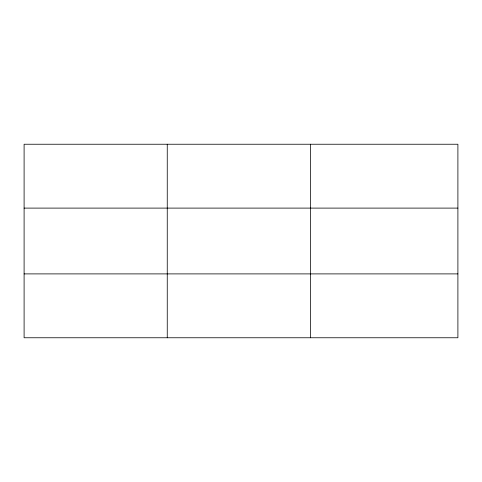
<?xml version="1.0" encoding="UTF-8"?>
<svg xmlns="http://www.w3.org/2000/svg" width="482" height="482" viewBox="0 0 482 482"><rect width="100%" height="100%" fill="white"/><g stroke="black" fill="none" stroke-linecap="round" stroke-linejoin="round"><path stroke-width="0.72" d="M167.254 337.762L167.254 144.239M310.408 337.762L310.408 144.239M457.9 208.103L457.9 144.239L24.1 144.239L24.1 337.762L457.9 337.762L457.9 208.103L24.1 208.103M24.1 273.897L457.9 273.897"/></g></svg>
